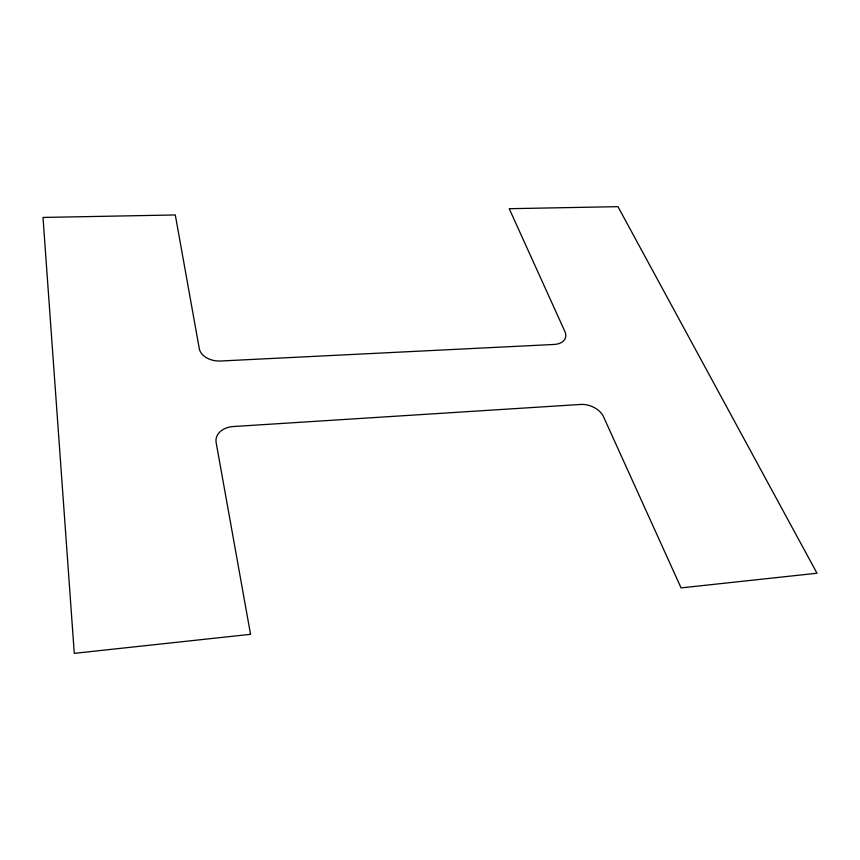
<?xml version="1.0" encoding="UTF-8"?>
<svg xmlns="http://www.w3.org/2000/svg" width="860" height="860" viewBox="0 0 860 860"><rect width="100%" height="100%" fill="white"/><g stroke="black" fill="none" stroke-linecap="round" stroke-linejoin="round"><path stroke-width="1.29" d="M250.55 634.325L74.282 653.342L43 217.44L175.3 214.957L199.305 348.752A18.909 12.986 5 0 0 220.633 361.006L554.12 344.452A17.501 11.309 17.4 0 0 564.934 331.616L509.227 208.7L617.964 206.658L817 573.233L681.077 587.896L603.505 416.724A18.705 12.717 20.3 0 0 580.586 404.447L233.297 426.538A20.156 14.867 5 0 0 216.15 442.577L250.55 634.325"/></g></svg>
